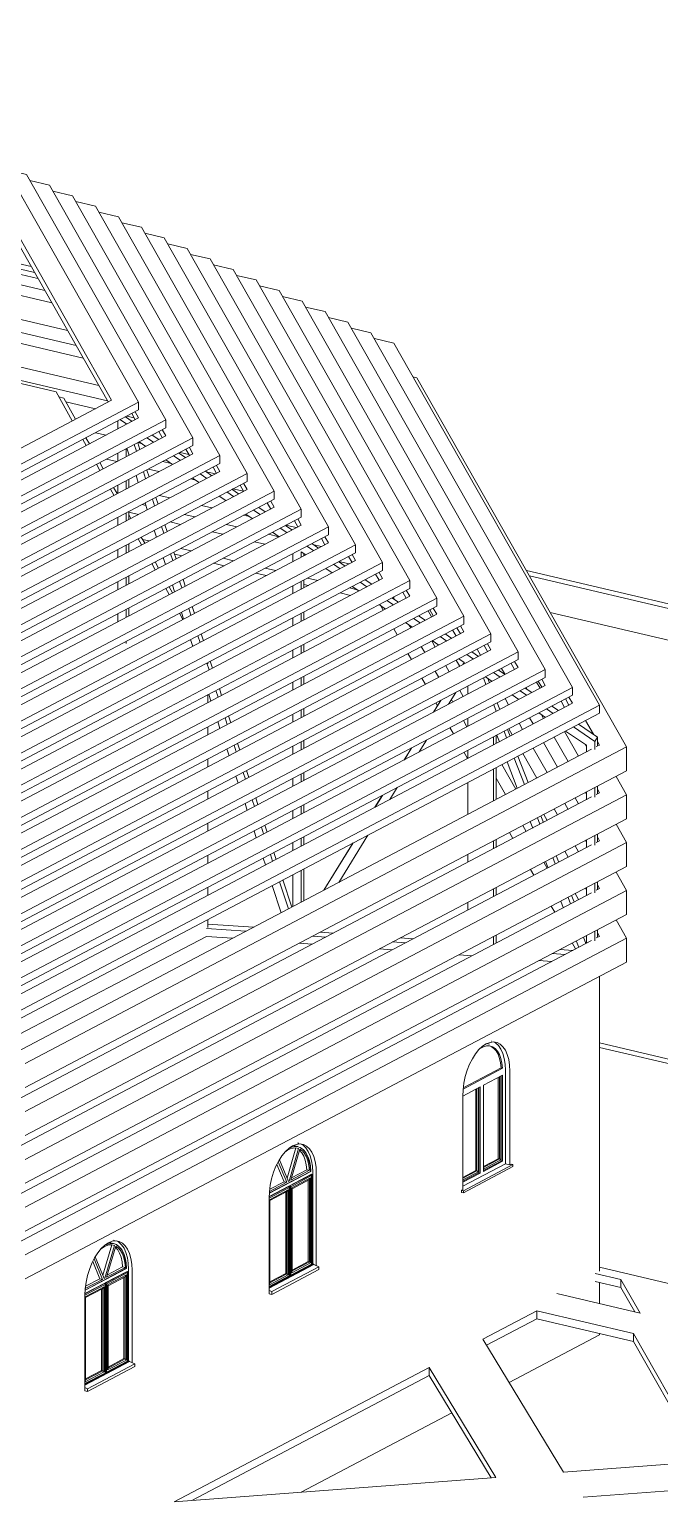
# Model space of a CAD drawing. Header units: millimetres. Extents: x -48833 to 51386, y -17441 to 31409.
# Drawn here: x 20265 to 27674, y -4783 to 12428 of the extents above; entities that cross this region are included whole.
import ezdxf

# ---------------------------------------------------------------- set-up
doc = ezdxf.new("R2010")
doc.units = ezdxf.units.MM
for name, color, linetype, lineweight in [('A-FLOR', 192, 'Continuous', 9), ('A-GENM', 13, 'Continuous', 9), ('A-GLAZ', 151, 'Continuous', 9), ('A-ROOF', 132, 'Continuous', 9), ('A-WALL', 113, 'Continuous', 9), ('I-WALL', 2, 'Continuous', 9)]:
    doc.layers.add(name, color=color, linetype=linetype, lineweight=lineweight)

# ---------------------------------------------------------------- blocks, each defined once
blk = doc.blocks.new('HOOR LIGHT - HOOR LIGHT-165948-3D 3')
at = {"layer": 'A-GENM'}
for p, q in [((20367, 9501), (17916, 10076)), ((24550, 8741), (24320, 8795)), ((26965, 4490), (24550, 8741)), ((26647, 4512), (19857, 937)), ((20038, 843), (26965, 4490)), ((26606, 4490), (26565, 4563)), ((26606, 4584), (26647, 4512)), ((26965, 4396), (26965, 4490)), ((26965, 4396), (20038, 749))]:
    blk.add_line(p, q, dxfattribs=at)
blk = doc.blocks.new('HOOR LIGHT1 - HOOR LIGHT-166020-3D 3')
at = {"layer": 'A-GENM'}
for p, q in [((20327, 9571), (17877, 10145)), ((24280, 8865), (24050, 8919)), ((26647, 4699), (24280, 8865)), ((26328, 4721), (19676, 1220)), ((19857, 1125), (26647, 4699)), ((26287, 4700), (26246, 4772)), ((26287, 4794), (26328, 4721)), ((26647, 4606), (26647, 4699)), ((26647, 4606), (19857, 1031))]:
    blk.add_line(p, q, dxfattribs=at)
blk = doc.blocks.new('HOOR LIGHT2 - HOOR LIGHT-166050-3D 3')
at = {"layer": 'A-GENM'}
for p, q in [((20288, 9641), (17838, 10215)), ((24010, 8989), (23780, 9042)), ((26328, 4909), (24010, 8989)), ((25969, 5003), (26010, 4931)), ((26010, 4931), (19496, 1502)), ((19676, 1407), (26328, 4909)), ((25969, 4909), (25928, 4981)), ((26328, 4909), (26328, 4815)), ((26328, 4815), (19676, 1313))]:
    blk.add_line(p, q, dxfattribs=at)
blk = doc.blocks.new('HOOR LIGHT3 - HOOR LIGHT-166080-3D 3')
at = {"layer": 'A-GENM'}
for p, q in [((23741, 9112), (23510, 9166)), ((26010, 5118), (23741, 9112)), ((25650, 5119), (25609, 5191)), ((25650, 5212), (25691, 5140)), ((25691, 5140), (19315, 1784)), ((19496, 1689), (26010, 5118)), ((26010, 5025), (19496, 1595)), ((26010, 5118), (26010, 5025))]:
    blk.add_line(p, q, dxfattribs=at)
blk = doc.blocks.new('HOOR LIGHT4 - HOOR LIGHT-166110-3D 3')
at = {"layer": 'A-GENM'}
for p, q in [((23471, 9236), (23240, 9290)), ((25691, 5328), (23471, 9236)), ((25373, 5350), (19135, 2066)), ((25332, 5328), (25291, 5400)), ((25332, 5422), (25373, 5350)), ((19315, 1971), (25691, 5328)), ((25691, 5234), (19315, 1877)), ((25691, 5234), (25691, 5328))]:
    blk.add_line(p, q, dxfattribs=at)
blk = doc.blocks.new('HOOR LIGHT5 - HOOR LIGHT-166140-3D 3')
at = {"layer": 'A-GENM'}
for p, q in [((23201, 9360), (22971, 9414)), ((25373, 5537), (23201, 9360)), ((25054, 5559), (18954, 2348)), ((19135, 2253), (25373, 5537)), ((25013, 5538), (24972, 5610)), ((25013, 5631), (25054, 5559)), ((25373, 5443), (25373, 5537)), ((25373, 5443), (19135, 2159))]:
    blk.add_line(p, q, dxfattribs=at)
blk = doc.blocks.new('HOOR LIGHT6 - HOOR LIGHT-166170-3D 3')
at = {"layer": 'A-GENM'}
for p, q in [((22931, 9484), (22701, 9538)), ((25054, 5746), (22931, 9484)), ((24736, 5769), (18774, 2630)), ((18954, 2535), (25054, 5746)), ((24695, 5747), (24654, 5819)), ((24695, 5841), (24736, 5769)), ((25054, 5653), (25054, 5746)), ((25054, 5653), (18954, 2441))]:
    blk.add_line(p, q, dxfattribs=at)
blk = doc.blocks.new('HOOR LIGHT7 - HOOR LIGHT-166200-3D 3')
at = {"layer": 'A-GENM'}
for p, q in [((22661, 9608), (22431, 9662)), ((24736, 5956), (22661, 9608)), ((24376, 5957), (24335, 6029)), ((24376, 6050), (24417, 5978)), ((24417, 5978), (18593, 2912)), ((18774, 2817), (24736, 5956)), ((24736, 5862), (18774, 2723)), ((24736, 5862), (24736, 5956))]:
    blk.add_line(p, q, dxfattribs=at)
blk = doc.blocks.new('HOOR LIGHT8 - HOOR LIGHT-166230-3D 3')
at = {"layer": 'A-GENM'}
for p, q in [((22391, 9731), (22161, 9785)), ((24417, 6165), (22391, 9731)), ((24058, 6166), (24017, 6238)), ((24058, 6260), (24099, 6188)), ((24099, 6188), (18412, 3194)), ((18593, 3099), (24417, 6165)), ((24417, 6072), (18593, 3006)), ((24417, 6072), (24417, 6165))]:
    blk.add_line(p, q, dxfattribs=at)
blk = doc.blocks.new('HOOR LIGHT9 - HOOR LIGHT-166260-3D 3')
at = {"layer": 'A-GENM'}
for p, q in [((22121, 9855), (21891, 9909)), ((24099, 6375), (22121, 9855)), ((23780, 6397), (18232, 3476)), ((18412, 3381), (24099, 6375)), ((23739, 6375), (23698, 6447)), ((23739, 6469), (23780, 6397)), ((24099, 6281), (24099, 6375)), ((24099, 6281), (18412, 3288))]:
    blk.add_line(p, q, dxfattribs=at)
blk = doc.blocks.new('HOOR LIGHT10 - HOOR LIGHT-166290-3D 3')
at = {"layer": 'A-GENM'}
for p, q in [((21851, 9979), (21621, 10033)), ((23780, 6584), (21851, 9979)), ((23461, 6606), (18051, 3758)), ((18232, 3663), (23780, 6584)), ((23421, 6585), (23380, 6657)), ((23421, 6678), (23461, 6606)), ((23780, 6491), (23780, 6584)), ((23780, 6491), (18232, 3570))]:
    blk.add_line(p, q, dxfattribs=at)
blk = doc.blocks.new('HOOR LIGHT11 - HOOR LIGHT-166320-3D 3')
at = {"layer": 'A-GENM'}
for p, q in [((21582, 10103), (21351, 10157)), ((23461, 6794), (21582, 10103)), ((23102, 6888), (23143, 6816)), ((23143, 6816), (17871, 4040)), ((18051, 3945), (23461, 6794)), ((23102, 6794), (23061, 6866)), ((23461, 6700), (23461, 6794)), ((23461, 6700), (18051, 3852))]:
    blk.add_line(p, q, dxfattribs=at)
blk = doc.blocks.new('HOOR LIGHT12 - HOOR LIGHT-166350-3D 3')
at = {"layer": 'A-GENM'}
for p, q in [((21312, 10227), (21081, 10281)), ((23143, 7003), (21312, 10227)), ((22784, 7004), (22743, 7076)), ((22784, 7097), (22824, 7025)), ((22824, 7025), (17690, 4322)), ((17871, 4227), (23143, 7003)), ((23143, 6909), (17871, 4134)), ((23143, 6909), (23143, 7003))]:
    blk.add_line(p, q, dxfattribs=at)
blk = doc.blocks.new('HOOR LIGHT13 - HOOR LIGHT-166380-3D 3')
at = {"layer": 'A-GENM'}
for p, q in [((21042, 10351), (20812, 10405)), ((22824, 7213), (21042, 10351)), ((22506, 7235), (17509, 4604)), ((22465, 7213), (22424, 7285)), ((22465, 7307), (22506, 7235)), ((17690, 4509), (22824, 7213)), ((22824, 7119), (17690, 4416)), ((22824, 7119), (22824, 7213))]:
    blk.add_line(p, q, dxfattribs=at)
blk = doc.blocks.new('HOOR LIGHT14 - HOOR LIGHT-166410-3D 3')
at = {"layer": 'A-GENM'}
for p, q in [((20772, 10474), (20542, 10528)), ((22506, 7422), (20772, 10474)), ((22187, 7444), (17329, 4886)), ((17509, 4792), (22506, 7422)), ((22146, 7423), (22106, 7495)), ((22146, 7516), (22187, 7444)), ((22506, 7328), (22506, 7422)), ((22506, 7328), (17509, 4698))]:
    blk.add_line(p, q, dxfattribs=at)
blk = doc.blocks.new('HOOR LIGHT15 - HOOR LIGHT-166476-3D 3')
at = {"layer": 'A-GENM'}
for p, q in [((13275, 12072), (5339, 11515)), ((13275, 12072), (13275, 12132)), ((19772, 10549), (13275, 12072)), ((4802, 11679), (33, 9168)), ((4808, 11679), (4802, 11679)), ((20502, 10598), (20272, 10652)), ((22187, 7631), (20502, 10598)), ((33, 9168), (1734, 6172)), ((33, 9074), (33, 9168)), ((351, 9146), (392, 9167)), ((2004, 6236), (351, 9146)), ((1734, 6079), (33, 9074)), ((21869, 7654), (17148, 5168)), ((17329, 5074), (22187, 7631)), ((21828, 7632), (21787, 7704)), ((21828, 7726), (21869, 7654)), ((22187, 7538), (22187, 7631)), ((22187, 7538), (17329, 4980)), ((8996, 4597), (2004, 6236)), ((1734, 6172), (8933, 4485)), ((1734, 6079), (1734, 6172)), ((8933, 4391), (1734, 6079)), ((17148, 5168), (8996, 4597)), ((8933, 4485), (17329, 5074)), ((17329, 4980), (17329, 5074)), ((17329, 4980), (8933, 4391)), ((8933, 4391), (8933, 4485))]:
    blk.add_line(p, q, dxfattribs=at)
blk = doc.blocks.new('HOOR LIGHT16 - HOOR LIGHT-166506-3D 3')
at = {"layer": 'A-GENM'}
for p, q in [((13212, 12147), (5339, 11595)), ((13212, 12147), (13212, 12208)), ((19732, 10619), (13212, 12147)), ((4983, 11771), (351, 9333)), ((4989, 11772), (4983, 11771)), ((20232, 10722), (20002, 10776)), ((21869, 7841), (20232, 10722)), ((351, 9333), (2004, 6423)), ((351, 9239), (351, 9333)), ((670, 9311), (711, 9332)), ((2274, 6487), (670, 9311)), ((2004, 6330), (351, 9239)), ((21509, 7935), (21550, 7863)), ((21550, 7863), (16968, 5450)), ((17148, 5356), (21869, 7841)), ((21869, 7747), (17148, 5262)), ((21509, 7841), (21468, 7914)), ((21869, 7747), (21869, 7841)), ((2004, 6423), (8996, 4784)), ((2004, 6330), (2004, 6423)), ((9060, 4896), (2274, 6487)), ((8996, 4690), (2004, 6330)), ((8996, 4784), (17148, 5356)), ((16968, 5450), (9060, 4896)), ((17148, 5262), (17148, 5356)), ((17148, 5262), (8996, 4690)), ((8996, 4690), (8996, 4784))]:
    blk.add_line(p, q, dxfattribs=at)
blk = doc.blocks.new('HOOR LIGHT17 - HOOR LIGHT-166536-3D 3')
at = {"layer": 'A-GENM'}
for p, q in [((13212, 12428), (5163, 11864)), ((19962, 10846), (13212, 12428)), ((5344, 11769), (13149, 12316)), ((13149, 12223), (5344, 11675)), ((13149, 12316), (19692, 10782)), ((13149, 12223), (13149, 12316)), ((19692, 10689), (13149, 12223)), ((5163, 11864), (670, 9498)), ((988, 9476), (5344, 11769)), ((5344, 11769), (5344, 11675)), ((5344, 11675), (1029, 9404)), ((21550, 8050), (19962, 10846)), ((19692, 10782), (21232, 8072)), ((19692, 10689), (19692, 10782)), ((21191, 8051), (19692, 10689)), ((670, 9498), (2274, 6674)), ((670, 9404), (670, 9498)), ((2544, 6737), (988, 9476)), ((2274, 6580), (670, 9404)), ((21232, 8072), (16787, 5732)), ((16968, 5638), (21550, 8050)), ((21550, 7957), (16968, 5544)), ((21550, 7957), (21550, 8050)), ((9123, 5195), (2544, 6737)), ((2274, 6674), (9060, 5083)), ((2274, 6580), (2274, 6674)), ((9060, 4990), (2274, 6580)), ((16787, 5732), (9123, 5195)), ((9060, 5083), (16968, 5638)), ((16968, 5544), (9060, 4990)), ((16968, 5544), (16968, 5638)), ((9060, 4990), (9060, 5083))]:
    blk.add_line(p, q, dxfattribs=at)
blk = doc.blocks.new('TRUESS3 - TRUESS-173606-3D 3')
at = {"layer": 'A-GENM'}
for p, q in [((21305, 7828), (21305, 7734)), ((21413, 7791), (21335, 7843)), ((21395, 7875), (21473, 7822)), ((21539, 7573), (21565, 7494)), ((21556, 7583), (21634, 7530)), ((21726, 7578), (21648, 7631)), ((21708, 7663), (21786, 7610)), ((21305, 7451), (21305, 7357)), ((21403, 7408), (21403, 7502)), ((21413, 7507), (21439, 7427)), ((21434, 7444), (21434, 7424)), ((21525, 7472), (21498, 7552)), ((22039, 7366), (21961, 7419)), ((22021, 7450), (22099, 7398)), ((21631, 7151), (21605, 7231)), ((21645, 7252), (21672, 7173)), ((21869, 7370), (21947, 7318)), ((22334, 7238), (22412, 7185)), ((21305, 7073), (21305, 6980)), ((21403, 7031), (21403, 7125)), ((21434, 7141), (21434, 7047)), ((21519, 7186), (21546, 7106)), ((22182, 7158), (22260, 7105)), ((22352, 7154), (22274, 7206)), ((21738, 6830), (21712, 6910)), ((21752, 6931), (21778, 6852)), ((22496, 6946), (22573, 6893)), ((22665, 6941), (22588, 6994)), ((22647, 7026), (22725, 6973)), ((21403, 6654), (21403, 6748)), ((21434, 6764), (21434, 6670)), ((21626, 6865), (21652, 6785)), ((22809, 6733), (22886, 6681)), ((22978, 6729), (22901, 6782)), ((22961, 6813), (23038, 6761)), ((21305, 6696), (21305, 6603)), ((21733, 6544), (21759, 6464)), ((21845, 6509), (21818, 6589)), ((21859, 6610), (21885, 6531)), ((23292, 6517), (23214, 6570)), ((23274, 6601), (23352, 6549)), ((21403, 6277), (21403, 6371)), ((21434, 6387), (21434, 6293)), ((23122, 6521), (23200, 6469)), ((23587, 6389), (23665, 6336)), ((21305, 6319), (21305, 6226)), ((21839, 6223), (21866, 6143)), ((21951, 6188), (21925, 6268)), ((21965, 6289), (21992, 6210)), ((23362, 6270), (23362, 6177)), ((23460, 6292), (23513, 6256)), ((23460, 6228), (23460, 6292)), ((23490, 6272), (23490, 6244)), ((23605, 6305), (23527, 6357)), ((23748, 6097), (23826, 6044)), ((23918, 6092), (23840, 6145)), ((23900, 6177), (23978, 6124)), ((21305, 5942), (21305, 5848)), ((21403, 5900), (21403, 5994)), ((21434, 6010), (21434, 5916)), ((21946, 5902), (21973, 5823)), ((22058, 5868), (22032, 5947)), ((22072, 5969), (22098, 5889)), ((23362, 5893), (23362, 5800)), ((23460, 5851), (23460, 5945)), ((23490, 5961), (23490, 5867)), ((24061, 5884), (24139, 5832)), ((24231, 5880), (24153, 5933)), ((24213, 5964), (24291, 5912)), ((24544, 5668), (24467, 5721)), ((24526, 5752), (24604, 5699)), ((21305, 5565), (21305, 5471)), ((21403, 5523), (21403, 5616)), ((21434, 5632), (21434, 5539)), ((22053, 5581), (22079, 5502)), ((22165, 5547), (22138, 5626)), ((22179, 5648), (22205, 5568)), ((23362, 5516), (23362, 5423)), ((23460, 5474), (23460, 5568)), ((23490, 5584), (23490, 5490)), ((24375, 5672), (24452, 5619)), ((24857, 5456), (24780, 5508)), ((24840, 5540), (24917, 5487)), ((24688, 5460), (24765, 5407)), ((21403, 5213), (21403, 5239)), ((22159, 5260), (22186, 5181)), ((22271, 5226), (22245, 5305)), ((22285, 5327), (22312, 5247)), ((23460, 5097), (23460, 5191)), ((23490, 5207), (23490, 5113)), ((25001, 5248), (25079, 5195)), ((25171, 5243), (25093, 5296)), ((25153, 5328), (25231, 5275)), ((22392, 5006), (22419, 4926)), ((23362, 5139), (23362, 5045)), ((25314, 5035), (25377, 4993)), ((25359, 4965), (25376, 4993)), ((25377, 4993), (25361, 4967)), ((25484, 5031), (25406, 5084)), ((25466, 5115), (25544, 5063)), ((22378, 4905), (22352, 4984)), ((23490, 4830), (23490, 4736)), ((25627, 4823), (25705, 4770)), ((25797, 4819), (25719, 4872)), ((25779, 4903), (25857, 4850)), ((22485, 4584), (22458, 4663)), ((22499, 4685), (22525, 4605)), ((23362, 4762), (23362, 4668)), ((23460, 4720), (23460, 4814)), ((25418, 4713), (25418, 4620)), ((25632, 4732), (25602, 4810)), ((25654, 4805), (25673, 4754)), ((26110, 4607), (26032, 4659)), ((26092, 4691), (26170, 4638)), ((22373, 4618), (22399, 4539)), ((25015, 4407), (25100, 4546)), ((25102, 4547), (25017, 4408)), ((25191, 4500), (25276, 4638)), ((25753, 4418), (25723, 4496)), ((25764, 4518), (25794, 4440)), ((25940, 4611), (26018, 4558)), ((26405, 4479), (26483, 4426)), ((22592, 4263), (22565, 4342)), ((22605, 4364), (22632, 4284)), ((23362, 4385), (23362, 4291)), ((23460, 4343), (23460, 4436)), ((23490, 4452), (23490, 4359)), ((25418, 4336), (25418, 4243)), ((26253, 4399), (26331, 4346)), ((26423, 4394), (26345, 4447)), ((22479, 4297), (22506, 4218)), ((25750, 4133), (25750, 4040)), ((25759, 4138), (25789, 4061)), ((25874, 4105), (25844, 4183)), ((25885, 4205), (25915, 4127)), ((26567, 4186), (26812, 4020)), ((26910, 4064), (26659, 4235)), ((26719, 4266), (26941, 4116)), ((22586, 3976), (22613, 3897)), ((22698, 3942), (22672, 4021)), ((22712, 4043), (22739, 3963)), ((23362, 4008), (23362, 3914)), ((23460, 3966), (23460, 4059)), ((23490, 4075), (23490, 3982)), ((24671, 3849), (24756, 3987)), ((24758, 3989), (24673, 3850)), ((24847, 3941), (24932, 4080)), ((25418, 3959), (25418, 3865)), ((25719, 4024), (25719, 4117)), ((26812, 4020), (26812, 3941)), ((26910, 4064), (26941, 4116)), ((26910, 3971), (26910, 4064)), ((26941, 4116), (26941, 4009)), ((25880, 3825), (26000, 3514)), ((26085, 3558), (25965, 3869)), ((26006, 3891), (26127, 3580)), ((22693, 3655), (22719, 3576)), ((22805, 3621), (22778, 3701)), ((22819, 3722), (22845, 3642)), ((23362, 3631), (23362, 3537)), ((23460, 3589), (23460, 3682)), ((23490, 3698), (23490, 3605)), ((25719, 3366), (25719, 3740)), ((25750, 3756), (25750, 3382)), ((24502, 3383), (24588, 3522)), ((25418, 3582), (25418, 3207)), ((26812, 3470), (26812, 3379)), ((26910, 3409), (26910, 3522)), ((26941, 3538), (26941, 3447)), ((22800, 3335), (22826, 3255)), ((22912, 3300), (22885, 3380)), ((22926, 3401), (22952, 3321)), ((23460, 3211), (23460, 3305)), ((23490, 3321), (23490, 3227)), ((24326, 3291), (24412, 3429)), ((24414, 3430), (24329, 3292)), ((23362, 3253), (23362, 3160)), ((26151, 3123), (26181, 3047)), ((26265, 3091), (26236, 3167)), ((26278, 3189), (26307, 3113)), ((22906, 3014), (22933, 2934)), ((23018, 2979), (22992, 3059)), ((23032, 3080), (23059, 3000)), ((23460, 2834), (23460, 2928)), ((23490, 2944), (23490, 2850)), ((23902, 2409), (24244, 2964)), ((26910, 2847), (26910, 2960)), ((26941, 2976), (26941, 2885)), ((23139, 2759), (23165, 2679)), ((23362, 2876), (23362, 2783)), ((23726, 2316), (24068, 2871)), ((24070, 2872), (23728, 2318)), ((25719, 2804), (25719, 2895)), ((25750, 2911), (25750, 2820)), ((26812, 2909), (26812, 2818)), ((23013, 2693), (23039, 2613)), ((23125, 2658), (23098, 2738)), ((25418, 2737), (25418, 2646)), ((26332, 2656), (26361, 2580)), ((26446, 2625), (26416, 2700)), ((26458, 2722), (26487, 2647)), ((23311, 2098), (23205, 2417)), ((23246, 2438), (23352, 2119)), ((23362, 2499), (23362, 2125)), ((23460, 2176), (23460, 2551)), ((23490, 2567), (23490, 2192)), ((26941, 2414), (26941, 2323)), ((23120, 2372), (23226, 2053)), ((25719, 2242), (25719, 2333)), ((25750, 2349), (25750, 2258)), ((26638, 2255), (26668, 2180)), ((26812, 2347), (26812, 2256)), ((26910, 2285), (26910, 2398)), ((25418, 2175), (25418, 2084)), ((26512, 2189), (26541, 2113)), ((26626, 2158), (26597, 2233)), ((22365, 1920), (22900, 1881)), ((22810, 1834), (22346, 1868)), ((22346, 1774), (22654, 1752)), ((23748, 1766), (23596, 1777)), ((23686, 1824), (23837, 1813)), ((24623, 1756), (24775, 1745)), ((25719, 1681), (25719, 1772)), ((25750, 1788), (25750, 1697)), ((26692, 1722), (26722, 1646)), ((26806, 1691), (26777, 1767)), ((26812, 1785), (26812, 1694)), ((26910, 1724), (26910, 1837)), ((26941, 1853), (26941, 1762)), ((23439, 1695), (23591, 1684)), ((24377, 1627), (24529, 1616)), ((24685, 1698), (24533, 1709)), ((25315, 1559), (25467, 1548)), ((26561, 1562), (26409, 1573)), ((26499, 1620), (26651, 1609)), ((26253, 1491), (26405, 1480))]:
    blk.add_line(p, q, dxfattribs=at)
blk = doc.blocks.new('Family1 - Family1-218933-3D 3')
at = {"layer": 'A-GENM'}
for p, q in [((26915, -2184), (27218, -2255)), ((33772, -3707), (26965, -2111)), ((27218, -2349), (26915, -2278)), ((27218, -2255), (27443, -2651)), ((27218, -2349), (27218, -2255)), ((27382, -2636), (27218, -2349)), ((27443, -2651), (26465, -2421)), ((25595, -2956), (26228, -2623)), ((26228, -2716), (25638, -3027)), ((26228, -2623), (27366, -2889)), ((26228, -2716), (26228, -2623)), ((27366, -2983), (26228, -2716)), ((27366, -2889), (28219, -4391)), ((27366, -2983), (27366, -2889)), ((26544, -4518), (25595, -2956)), ((28168, -4395), (27366, -2983)), ((21968, -4865), (24963, -3289)), ((24963, -3383), (22176, -4850)), ((24963, -3289), (25746, -4579)), ((24963, -3383), (24963, -3289)), ((25692, -4583), (24963, -3383)), ((28219, -4391), (26544, -4518)), ((25746, -4579), (21968, -4865)), ((26776, -4813), (28338, -4694))]:
    blk.add_line(p, q, dxfattribs=at)
blk = doc.blocks.new('Arched _2_ - Arched _2_ 2-V49-3D 3')
at = {"layer": 'A-GLAZ'}
for p, q in [((21130, -2205), (21233, -1849)), ((21265, -1856), (21154, -2239)), ((21173, -2229), (21280, -1862)), ((21223, -1826), (21205, -1822)), ((21255, -1834), (21223, -1826)), ((21268, -1796), (21253, -1792)), ((21094, -2246), (21010, -2044)), ((21026, -2013), (21127, -2254)), ((21146, -2244), (21040, -1989)), ((20921, -2379), (21405, -2124)), ((21409, -2125), (20921, -2382)), ((21154, -2239), (21143, -2237)), ((21415, -2160), (21157, -2295)), ((21162, -2297), (21420, -2161)), ((21394, -2113), (21173, -2229)), ((21419, -2175), (21173, -2305)), ((21182, -2200), (21362, -2105)), ((21407, -2202), (21185, -2319)), ((21392, -2222), (21190, -2329)), ((21362, -2105), (21394, -2113)), ((21377, -2230), (21377, -3185)), ((21407, -2202), (21392, -2222)), ((21392, -3188), (21392, -2222)), ((21405, -2124), (21409, -2125)), ((21407, -3201), (21407, -2202)), ((21415, -2160), (21420, -2161)), ((21420, -2161), (21419, -2175)), ((21419, -2175), (21419, -3215)), ((21420, -2161), (21420, -3221)), ((21432, -2137), (21432, -3213)), ((21155, -2314), (20918, -2439)), ((21151, -2298), (20919, -2421)), ((20919, -2424), (21156, -2299)), ((21143, -2341), (20921, -2457)), ((21127, -2254), (20922, -2362)), ((20925, -2335), (21094, -2246)), ((21128, -2361), (20926, -2468)), ((21127, -2254), (21094, -2246)), ((21114, -2369), (21114, -3324)), ((21143, -2341), (21128, -2361)), ((21128, -3327), (21128, -2361)), ((21143, -3339), (21143, -2341)), ((21154, -2239), (21146, -2244)), ((21151, -2298), (21156, -2299)), ((21156, -2299), (21155, -2314)), ((21155, -2314), (21155, -3354)), ((21156, -2299), (21156, -3359)), ((21162, -2297), (21157, -2295)), ((21157, -2295), (21157, -3355)), ((21162, -3356), (21162, -2297)), ((21173, -2305), (21162, -2297)), ((21173, -3344), (21173, -2305)), ((21190, -2329), (21185, -2319)), ((21185, -2319), (21185, -3318)), ((21190, -2329), (21190, -3295)), ((20926, -2468), (20921, -2457)), ((20921, -2457), (20921, -3456)), ((20926, -2468), (20926, -3434)), ((21444, -3216), (20918, -3493)), ((21444, -3220), (20918, -3496)), ((21505, -3246), (20949, -3538)), ((21420, -3221), (21162, -3356)), ((21419, -3215), (21173, -3344)), ((21185, -3318), (21407, -3201)), ((21377, -3185), (21190, -3284)), ((21190, -3295), (21392, -3188)), ((21377, -3185), (21392, -3188)), ((21392, -3188), (21407, -3201)), ((21419, -3215), (21420, -3221)), ((21420, -3219), (21432, -3213)), ((21432, -3213), (21444, -3216)), ((21444, -3216), (21444, -3220)), ((21444, -3220), (21505, -3246)), ((21505, -3246), (21505, -3277)), ((21155, -3354), (20918, -3478)), ((21156, -3359), (20918, -3485)), ((20921, -3456), (21143, -3339)), ((20926, -3434), (20921, -3456)), ((21114, -3324), (20926, -3423)), ((20926, -3434), (21128, -3327)), ((21505, -3277), (20949, -3570)), ((21114, -3324), (21128, -3327)), ((21128, -3327), (21143, -3339)), ((21155, -3354), (21156, -3359)), ((21156, -3358), (21159, -3356)), ((21162, -3356), (21157, -3355)), ((21173, -3344), (21162, -3356)), ((21190, -3295), (21185, -3318)), ((20949, -3538), (20918, -3524)), ((20918, -3562), (20949, -3570)), ((20949, -3570), (20949, -3538))]:
    blk.add_line(p, q, dxfattribs=at)
for points in [[(21265, -1856, 0), (21234, -1849, 0), (21201, -1850, 0), (21167, -1860, 0), (21133, -1878, 0), (21103, -1900, 0)], [(21149, -1855, 0), (21175, -1843, 0), (21215, -1833, 0), (21253, -1834, 0), (21290, -1846, 0), (21322, -1870, 0), (21351, -1904, 0), (21374, -1948, 0), (21392, -2001, 0), (21404, -2060, 0), (21409, -2125, 0)], [(21362, -2105, 0), (21355, -2047, 0), (21343, -1993, 0), (21326, -1946, 0), (21304, -1907, 0), (21278, -1876, 0), (21276, -1875, 0)], [(21394, -2113, 0), (21388, -2054, 0), (21376, -2001, 0), (21359, -1954, 0), (21336, -1915, 0), (21310, -1884, 0), (21280, -1862, 0)], [(21405, -2124, 0), (21400, -2059, 0), (21388, -2000, 0), (21370, -1947, 0), (21347, -1903, 0), (21318, -1869, 0), (21285, -1845, 0), (21282, -1843, 0)], [(21432, -2137, 0), (21428, -2065, 0), (21418, -1999, 0), (21401, -1940, 0), (21379, -1889, 0), (21350, -1849, 0), (21317, -1818, 0), (21288, -1802, 0)]]:
    blk.add_polyline3d(points, dxfattribs=at)
blk = doc.blocks.new('Arched _2_ - Arched _2_ 2-V50-3D 3')
at = {"layer": 'A-GLAZ'}
for p, q in [((23387, -687), (23369, -683)), ((23420, -694), (23387, -687)), ((23433, -656), (23418, -653)), ((23311, -1104), (23204, -849)), ((23294, -1065), (23398, -709)), ((23430, -716), (23319, -1100)), ((23338, -1090), (23445, -723)), ((23086, -1239), (23570, -985)), ((23574, -986), (23086, -1243)), ((23259, -1107), (23175, -905)), ((23191, -873), (23291, -1114)), ((23580, -1020), (23322, -1156)), ((23326, -1157), (23585, -1021)), ((23559, -973), (23338, -1090)), ((23347, -1061), (23526, -966)), ((23526, -966), (23559, -973)), ((23570, -985), (23574, -986)), ((23580, -1020), (23585, -1021)), ((23585, -1021), (23583, -1035)), ((23585, -1021), (23585, -2081)), ((23596, -997), (23596, -2073)), ((23320, -1174), (23083, -1299)), ((23316, -1159), (23084, -1281)), ((23084, -1285), (23321, -1160)), ((23308, -1201), (23086, -1318)), ((23291, -1114), (23087, -1222)), ((23090, -1196), (23259, -1107)), ((23291, -1114), (23259, -1107)), ((23308, -1201), (23293, -1221)), ((23319, -1100), (23308, -1097)), ((23308, -2200), (23308, -1201)), ((23319, -1100), (23311, -1104)), ((23316, -1159), (23321, -1160)), ((23321, -1160), (23320, -1174)), ((23320, -1174), (23320, -2214)), ((23321, -1160), (23321, -2220)), ((23326, -1157), (23322, -1156)), ((23322, -1156), (23322, -2216)), ((23326, -2217), (23326, -1157)), ((23337, -1165), (23326, -1157)), ((23583, -1035), (23337, -1165)), ((23337, -2205), (23337, -1165)), ((23571, -1062), (23349, -1179)), ((23354, -1189), (23349, -1179)), ((23349, -1179), (23349, -2178)), ((23557, -1082), (23354, -1189)), ((23354, -1189), (23354, -2155)), ((23542, -1090), (23542, -2045)), ((23571, -1062), (23557, -1082)), ((23557, -2049), (23557, -1082)), ((23571, -2061), (23571, -1062)), ((23583, -1035), (23583, -2075)), ((23091, -1328), (23086, -1318)), ((23086, -1318), (23086, -2317)), ((23293, -1221), (23091, -1328)), ((23091, -1328), (23091, -2294)), ((23278, -1229), (23278, -2184)), ((23293, -2188), (23293, -1221)), ((23349, -2178), (23571, -2061)), ((23542, -2045), (23354, -2144)), ((23354, -2155), (23557, -2049)), ((23542, -2045), (23557, -2049)), ((23557, -2049), (23571, -2061)), ((23609, -2076), (23083, -2353)), ((23609, -2080), (23083, -2357)), ((23320, -2214), (23083, -2339)), ((23321, -2220), (23083, -2345)), ((23086, -2317), (23308, -2200)), ((23278, -2184), (23091, -2283)), ((23091, -2294), (23293, -2188)), ((23669, -2106), (23114, -2398)), ((23669, -2138), (23114, -2430)), ((23278, -2184), (23293, -2188)), ((23293, -2188), (23308, -2200)), ((23320, -2214), (23321, -2220)), ((23321, -2218), (23324, -2216)), ((23326, -2217), (23322, -2216)), ((23585, -2081), (23326, -2217)), ((23337, -2205), (23326, -2217)), ((23583, -2075), (23337, -2205)), ((23354, -2155), (23349, -2178)), ((23583, -2075), (23585, -2081)), ((23585, -2079), (23596, -2073)), ((23596, -2073), (23609, -2076)), ((23609, -2076), (23609, -2080)), ((23609, -2080), (23669, -2106)), ((23669, -2106), (23669, -2138)), ((23114, -2398), (23083, -2385)), ((23091, -2294), (23086, -2317)), ((23114, -2430), (23114, -2398)), ((23083, -2423), (23114, -2430))]:
    blk.add_line(p, q, dxfattribs=at)
for points in [[(23596, -997, 0), (23593, -926, 0), (23583, -860, 0), (23566, -801, 0), (23543, -750, 0), (23515, -709, 0), (23482, -679, 0), (23453, -663, 0)], [(23430, -716, 0), (23399, -709, 0), (23366, -711, 0), (23332, -720, 0), (23298, -738, 0), (23268, -761, 0)], [(23314, -715, 0), (23339, -703, 0), (23379, -693, 0), (23418, -694, 0), (23454, -707, 0), (23487, -731, 0), (23515, -765, 0), (23539, -809, 0), (23557, -861, 0), (23568, -920, 0), (23574, -986, 0)], [(23526, -966, 0), (23520, -907, 0), (23508, -854, 0), (23491, -807, 0), (23469, -767, 0), (23442, -737, 0), (23441, -735, 0)], [(23559, -973, 0), (23552, -915, 0), (23540, -861, 0), (23523, -814, 0), (23501, -775, 0), (23475, -744, 0), (23445, -723, 0)], [(23570, -985, 0), (23564, -919, 0), (23552, -860, 0), (23535, -808, 0), (23511, -764, 0), (23483, -730, 0), (23450, -706, 0), (23446, -704, 0)]]:
    blk.add_polyline3d(points, dxfattribs=at)
blk = doc.blocks.new('Arched _2_ - Arched _2_ 2-V51-3D 3')
at = {"layer": 'A-GLAZ'}
for p, q in [((25697, 544), (25693, 545)), ((25653, 514), (25643, 516)), ((25673, 509), (25653, 514)), ((25826, 226), (25363, -18)), ((25365, -6), (25811, 229)), ((25811, 229), (25826, 226)), ((25860, -896), (25860, 204)), ((25359, -101), (25565, 8)), ((25565, 8), (25565, -1005)), ((25601, 27), (25827, 146)), ((25601, -986), (25601, 27)), ((25774, 118), (25774, -837)), ((25791, 127), (25789, 126)), ((25789, 126), (25789, -840)), ((25807, -850), (25807, 135)), ((25812, -864), (25812, 138)), ((25827, 146), (25827, -867)), ((25511, -21), (25511, -976)), ((25527, -12), (25525, -13)), ((25525, -13), (25525, -979)), ((25543, -989), (25543, -4)), ((25550, -1002), (25550, 0)), ((25774, -837), (25601, -928)), ((25789, -840), (25601, -939)), ((25601, -958), (25807, -850)), ((25789, -840), (25774, -837)), ((25807, -850), (25789, -840)), ((25860, -896), (25359, -1161)), ((25511, -976), (25359, -1056)), ((25525, -979), (25359, -1067)), ((25359, -1086), (25543, -989)), ((25359, -1102), (25550, -1002)), ((25565, -1005), (25359, -1114)), ((25366, -1213), (25948, -906)), ((25948, -930), (25366, -1237)), ((25525, -979), (25511, -976)), ((25543, -989), (25525, -979)), ((25565, -1005), (25550, -1002)), ((25601, -975), (25812, -864)), ((25827, -867), (25601, -986)), ((25812, -864), (25827, -867)), ((25914, -909), (25860, -896)), ((25928, -902), (25914, -909)), ((25948, -906), (25928, -902)), ((25948, -906), (25948, -930)), ((25359, -1201), (25345, -1208)), ((25345, -1208), (25366, -1213)), ((25345, -1208), (25345, -1232)), ((25366, -1237), (25345, -1232)), ((25366, -1237), (25366, -1213))]:
    blk.add_line(p, q, dxfattribs=at)
for points in [[(25860, 204, 0), (25857, 275, 0), (25847, 341, 0), (25830, 400, 0), (25807, 451, 0), (25779, 492, 0), (25746, 522, 0), (25721, 537, 0)], [(25565, 459, 0), (25602, 478, 0), (25639, 488, 0), (25675, 488, 0), (25709, 477, 0), (25740, 456, 0), (25767, 425, 0), (25789, 386, 0), (25807, 339, 0), (25819, 285, 0), (25826, 226, 0)], [(25811, 229, 0), (25804, 289, 0), (25792, 342, 0), (25774, 390, 0), (25752, 429, 0), (25725, 459, 0), (25694, 480, 0)]]:
    blk.add_polyline3d(points, dxfattribs=at)
blk = doc.blocks.new('POLYGON HOORNO1 - POLYGON HOORNO-266158-3D 3')
at = {"layer": 'A-ROOF'}
for p, q in [((21434, 6756), (21547, 6730)), ((21636, 6836), (21590, 6846)), ((22209, 6701), (22086, 6730)), ((21919, 6642), (22042, 6614)), ((22705, 6585), (22582, 6614)), ((21673, 6419), (21596, 6437)), ((22415, 6526), (22538, 6497)), ((22911, 6410), (23034, 6381)), ((23199, 6469), (23077, 6498)), ((23696, 6353), (23611, 6373)), ((22169, 6303), (22046, 6332)), ((22665, 6187), (22542, 6216)), ((23160, 6071), (23037, 6100)), ((23902, 6178), (24025, 6149)), ((23656, 5954), (23533, 5983)), ((24118, 5846), (24028, 5867)), ((24550, 5745), (24530, 5749)), ((24550, 5745), (24550, 5765)), ((24558, 5731), (24550, 5745)), ((24747, 5398), (24727, 5433)), ((24912, 5107), (24871, 5180)), ((24994, 5244), (25035, 5172)), ((25077, 4817), (25036, 4889)), ((25159, 4954), (25200, 4882)), ((25324, 4664), (25365, 4591)), ((25242, 4527), (25225, 4556)), ((25407, 4237), (25366, 4309)), ((25819, 3793), (25983, 3504)), ((25860, 3440), (25750, 3633)), ((26105, 3007), (26066, 3077)), ((26351, 2575), (26311, 2645)), ((26680, 2277), (26720, 2207)), ((27284, 1752), (27161, 1969)), ((26873, 1726), (20038, -1872)), ((20218, -1967), (27284, 1752)), ((26965, 1775), (26929, 1756)), ((26941, 1818), (26965, 1775)), ((27284, 1472), (27284, 1752)), ((27284, 1472), (20218, -2248))]:
    blk.add_line(p, q, dxfattribs=at)
blk = doc.blocks.new('POLYGON HOORNO2 - POLYGON HOORNO-266412-3D 3')
at = {"layer": 'A-ROOF'}
for p, q in [((21171, 7380), (21294, 7351)), ((21666, 7263), (21789, 7235)), ((21932, 7328), (21833, 7351)), ((22452, 7206), (22344, 7231)), ((21305, 7067), (21297, 7069)), ((22162, 7147), (22217, 7134)), ((21916, 6924), (21793, 6953)), ((22658, 7031), (22781, 7002)), ((22412, 6808), (22289, 6837)), ((22851, 6705), (22784, 6721)), ((23403, 6576), (23280, 6604)), ((24993, 5527), (24952, 5599)), ((25240, 5374), (25281, 5301)), ((25323, 4946), (25282, 5019)), ((25900, 4212), (25940, 4140)), ((26064, 3922), (26228, 3634)), ((26434, 3271), (26474, 3201)), ((26351, 3137), (26311, 3207)), ((26597, 2704), (26557, 2774)), ((26680, 2839), (26720, 2769)), ((27284, 2314), (27161, 2530)), ((26873, 2288), (20038, -1311)), ((20218, -1406), (27284, 2314)), ((26812, 2325), (26803, 2342)), ((26965, 2336), (26929, 2317)), ((26941, 2380), (26965, 2336)), ((27284, 2033), (27284, 2314)), ((27284, 2033), (20218, -1686))]:
    blk.add_line(p, q, dxfattribs=at)
blk = doc.blocks.new('POLYGON HOORNO3 - POLYGON HOORNO-266474-3D 3')
at = {"layer": 'A-ROOF'}
for p, q in [((21183, 8065), (18715, 8644)), ((20695, 8053), (21041, 7972)), ((21413, 7885), (21496, 7865)), ((21167, 7661), (21044, 7690)), ((21584, 7564), (21540, 7574)), ((22140, 7433), (22036, 7458)), ((25569, 5076), (25528, 5148)), ((25815, 4922), (25856, 4851)), ((25898, 4495), (25857, 4567)), ((26145, 4342), (26186, 4270)), ((26063, 4205), (26022, 4277)), ((26351, 3698), (26187, 3987)), ((26310, 4051), (26474, 3763)), ((26597, 3266), (26557, 3336)), ((26680, 3401), (26720, 3331)), ((26941, 2942), (26965, 2898)), ((27284, 2876), (27161, 3092)), ((26873, 2850), (20038, -749)), ((20218, -844), (27284, 2876)), ((26812, 2887), (26803, 2904)), ((26965, 2898), (26929, 2879)), ((27284, 2595), (27284, 2876)), ((27284, 2595), (20218, -1125))]:
    blk.add_line(p, q, dxfattribs=at)
blk = doc.blocks.new('POLYGON HOORNO4 - POLYGON HOORNO-266536-3D 3')
at = {"layer": 'A-ROOF'}
for p, q in [((20815, 8713), (18354, 9290)), ((18436, 9144), (20898, 8567)), ((21082, 8243), (18616, 8821)), ((26115, 4675), (26103, 4697)), ((26226, 4761), (26267, 4689)), ((26309, 4334), (26284, 4378)), ((26556, 4181), (26720, 3892)), ((26597, 3828), (26433, 4116)), ((27284, 3438), (27161, 3654)), ((26812, 3448), (26803, 3465)), ((26965, 3460), (26929, 3441)), ((26941, 3503), (26965, 3460)), ((26873, 3412), (20038, -187)), ((20218, -282), (27284, 3438)), ((27284, 3157), (27284, 3438)), ((27284, 3157), (20218, -563))]:
    blk.add_line(p, q, dxfattribs=at)
blk = doc.blocks.new('POLYGON HOORNO5 - POLYGON HOORNO-266598-3D 3')
at = {"layer": 'A-ROOF'}
for p, q in [((20446, 9361), (17993, 9936)), ((18075, 9791), (20529, 9215)), ((20714, 8891), (18255, 9467)), ((24820, 8336), (24774, 8347)), ((27284, 4000), (24820, 8336)), ((26555, 4464), (26514, 4536)), ((26801, 4310), (26894, 4148)), ((26873, 3973), (20038, 375)), ((20218, 280), (27284, 4000)), ((26812, 4010), (26803, 4026)), ((26965, 4022), (26929, 4003)), ((26941, 4065), (26965, 4022)), ((27284, 3719), (27284, 4000)), ((27284, 3719), (20218, -1))]:
    blk.add_line(p, q, dxfattribs=at)

msp = doc.modelspace()

# ---------------------------------------------------------------- linework, layer by layer
at = {"layer": 'A-FLOR'}
for p, q in [((20580, 8169), (18737, 8604)), ((20770, 7829), (20580, 8169)), ((20933, 7538), (20892, 7610)), ((21095, 7246), (21055, 7319)), ((21258, 6955), (21218, 7027)), ((21583, 6372), (21543, 6444)), ((21746, 6080), (21706, 6153)), ((21909, 5789), (21868, 5861)), ((22071, 5497), (22031, 5570)), ((26440, 2060), (26400, 2130)), ((26965, -2907), (25905, -3465)), ((25229, -3821), (23460, -4752))]:
    msp.add_line(p, q, dxfattribs=at)
at = {"layer": 'A-WALL'}
for p, q in [((21596, 6437), (21673, 6419)), ((22058, 6245), (21974, 6264)), ((22046, 6332), (22169, 6303)), ((22542, 6216), (22665, 6187)), ((22554, 6128), (22431, 6157)), ((23049, 6012), (22926, 6041)), ((23037, 6100), (23160, 6071)), ((23545, 5896), (23490, 5909)), ((23533, 5983), (23656, 5954)), ((24028, 5867), (24118, 5846)), ((24041, 5780), (23917, 5809)), ((24550, 5745), (24530, 5749)), ((24550, 5745), (24558, 5731)), ((24425, 5605), (24396, 5658)), ((24590, 5315), (24549, 5387)), ((24727, 5433), (24747, 5398)), ((24871, 5180), (24912, 5107)), ((24755, 5025), (24714, 5097)), ((25036, 4889), (25077, 4817)), ((24920, 4734), (24879, 4807)), ((25062, 4484), (25044, 4516)), ((25225, 4556), (25242, 4527)), ((25366, 4309), (25407, 4237)), ((25250, 4154), (25209, 4226)), ((25415, 3864), (25374, 3936)), ((25750, 3633), (25860, 3440)), ((25948, 2925), (25909, 2995)), ((26066, 3077), (26105, 3007)), ((26311, 2645), (26351, 2575)), ((26194, 2492), (26154, 2562)), ((26440, 2060), (26400, 2130)), ((26685, 1627), (26646, 1697)), ((26965, -2158), (26965, 1304)), ((25914, 191), (25914, -909)), ((25359, -1201), (25359, -101)), ((23638, -1007), (23638, -2093)), ((23083, -2423), (23083, -1299)), ((21473, -2146), (21473, -3232)), ((26965, -2539), (26965, -2289)), ((20918, -3562), (20918, -2439)), ((26965, -2907), (26965, -2889))]:
    msp.add_line(p, q, dxfattribs=at)
for points in [[(25359, -101, 0), (25362, -26, 0), (25372, 51, 0), (25389, 127, 0), (25412, 202, 0), (25440, 273, 0), (25473, 338, 0), (25510, 396, 0), (25550, 445, 0), (25593, 485, 0), (25636, 513, 0), (25680, 530, 0), (25722, 535, 0), (25762, 529, 0), (25799, 510, 0), (25832, 479, 0), (25861, 438, 0), (25883, 388, 0), (25900, 329, 0), (25910, 263, 0), (25914, 191, 0)], [(23083, -1299, 0), (23086, -1224, 0), (23097, -1147, 0), (23113, -1071, 0), (23136, -996, 0), (23164, -925, 0), (23197, -860, 0), (23234, -802, 0), (23275, -753, 0), (23317, -713, 0), (23360, -685, 0), (23404, -668, 0), (23446, -663, 0), (23486, -670, 0), (23524, -688, 0), (23557, -719, 0), (23585, -760, 0), (23608, -810, 0), (23624, -869, 0), (23635, -935, 0), (23638, -1007, 0)], [(20918, -2439, 0), (20922, -2364, 0), (20932, -2287, 0), (20949, -2210, 0), (20971, -2136, 0), (21000, -2065, 0), (21033, -2000, 0), (21070, -1942, 0), (21110, -1893, 0), (21152, -1853, 0), (21196, -1824, 0), (21239, -1807, 0), (21282, -1802, 0), (21322, -1809, 0), (21359, -1828, 0), (21392, -1858, 0), (21420, -1899, 0), (21443, -1950, 0), (21460, -2009, 0), (21470, -2075, 0), (21473, -2146, 0)]]:
    msp.add_polyline3d(points, dxfattribs=at)
at = {"layer": 'I-WALL'}
for p, q in [((20671, 8096), (20613, 8110)), ((20671, 8096), (20808, 7849)), ((20931, 7630), (20971, 7558)), ((21093, 7339), (21134, 7266)), ((21256, 7047), (21296, 6975)), ((21434, 6729), (21459, 6684)), ((21581, 6464), (21622, 6392)), ((21744, 6173), (21784, 6101)), ((26107, 6070), (51386, 145)), ((21907, 5881), (21947, 5809)), ((51214, 133), (26142, 6010)), ((26387, 5578), (50721, -126)), ((22365, 4974), (22365, 4991)), ((22365, 4520), (22365, 4614)), ((22365, 4143), (22365, 4237)), ((22365, 3766), (22365, 3860)), ((22365, 3389), (22365, 3483)), ((22365, 3012), (22365, 3106)), ((22365, 2635), (22365, 2728)), ((22365, 2258), (22365, 2351)), ((22365, 1877), (22365, 1974)), ((19960, 527), (22346, 1774)), ((26965, 523), (31912, -637)), ((31740, -649), (26965, 470))]:
    msp.add_line(p, q, dxfattribs=at)

# ---------------------------------------------------------------- block references
at = {"layer": 'A-GENM'}
for name in ['HOOR LIGHT17 - HOOR LIGHT-166536-3D 3', 'HOOR LIGHT14 - HOOR LIGHT-166410-3D 3', 'HOOR LIGHT15 - HOOR LIGHT-166476-3D 3', 'HOOR LIGHT16 - HOOR LIGHT-166506-3D 3', 'HOOR LIGHT12 - HOOR LIGHT-166350-3D 3', 'HOOR LIGHT13 - HOOR LIGHT-166380-3D 3', 'HOOR LIGHT10 - HOOR LIGHT-166290-3D 3', 'HOOR LIGHT11 - HOOR LIGHT-166320-3D 3', 'HOOR LIGHT8 - HOOR LIGHT-166230-3D 3', 'HOOR LIGHT9 - HOOR LIGHT-166260-3D 3', 'HOOR LIGHT5 - HOOR LIGHT-166140-3D 3', 'HOOR LIGHT6 - HOOR LIGHT-166170-3D 3', 'HOOR LIGHT7 - HOOR LIGHT-166200-3D 3', 'HOOR LIGHT3 - HOOR LIGHT-166080-3D 3', 'HOOR LIGHT4 - HOOR LIGHT-166110-3D 3', 'HOOR LIGHT2 - HOOR LIGHT-166050-3D 3', 'HOOR LIGHT1 - HOOR LIGHT-166020-3D 3', 'HOOR LIGHT - HOOR LIGHT-165948-3D 3', 'TRUESS3 - TRUESS-173606-3D 3', 'Family1 - Family1-218933-3D 3']:
    msp.add_blockref(name, (0, 0), dxfattribs=at)
at = {"layer": 'A-GLAZ'}
for name in ['Arched _2_ - Arched _2_ 2-V51-3D 3', 'Arched _2_ - Arched _2_ 2-V50-3D 3', 'Arched _2_ - Arched _2_ 2-V49-3D 3']:
    msp.add_blockref(name, (0, 0), dxfattribs=at)
at = {"layer": 'A-ROOF'}
for name in ['POLYGON HOORNO5 - POLYGON HOORNO-266598-3D 3', 'POLYGON HOORNO4 - POLYGON HOORNO-266536-3D 3', 'POLYGON HOORNO3 - POLYGON HOORNO-266474-3D 3', 'POLYGON HOORNO2 - POLYGON HOORNO-266412-3D 3', 'POLYGON HOORNO1 - POLYGON HOORNO-266158-3D 3']:
    msp.add_blockref(name, (0, 0), dxfattribs=at)

doc.saveas('drawing.dxf')
